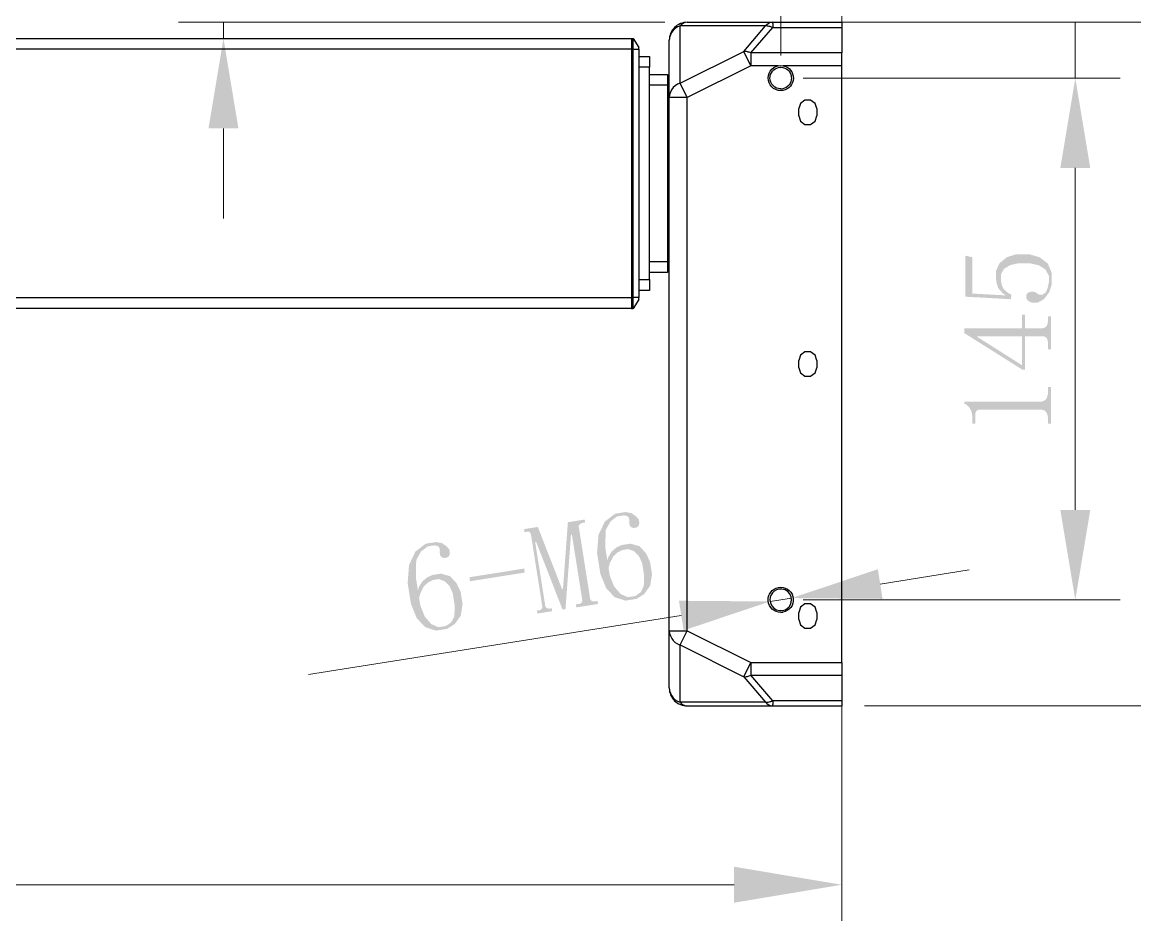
# Model space of a CAD drawing. Header units: millimetres. Extents: x 6 to 210, y 0 to 145.
# Drawn here: x 69.71 to 93.34, y 71.48 to 90.55 of the extents above; entities that cross this region are included whole.
import ezdxf

# ---------------------------------------------------------------- set-up
doc = ezdxf.new("R2010")
doc.units = ezdxf.units.MM

msp = doc.modelspace()

# ---------------------------------------------------------------- hatches: boundary and pattern name
h = msp.add_hatch(color=7)
h.dxf.hatch_style = 2
h.paths.add_polyline_path([(74.306007, 88.297789), (73.987589, 90.207587), (73.66949, 88.297789)])
h = msp.add_hatch(color=7)
h.dxf.hatch_style = 2
h.paths.add_polyline_path([(92.400402, 87.45772), (92.081985, 89.367306), (91.763885, 87.45772)])
h = msp.add_hatch(color=7)
h.dxf.hatch_style = 2
h.paths.add_polyline_path([(92.400402, 87.45772), (92.081985, 89.367306), (91.763885, 87.45772)])
h = msp.add_hatch(color=7)
edge = h.paths.add_edge_path(flags=0)
edge.add_spline(control_points=[(89.726911, 83.95132), (89.726911, 83.95132), (90.957506, 83.176797), (90.957506, 83.176797), (90.957506, 83.176797), (91.010705, 83.176797), (91.010705, 83.176797), (91.010705, 83.176797), (91.010705, 83.887714), (91.010705, 83.887714), (91.010705, 83.887714), (91.360484, 83.887714), (91.360484, 83.887714), (91.360484, 83.887714), (91.397808, 83.887714), (91.397808, 83.887714), (91.397808, 83.887714), (91.450689, 83.869194), (91.450689, 83.869194), (91.450689, 83.869194), (91.466811, 83.850708), (91.466811, 83.850708), (91.466811, 83.850708), (91.482616, 83.831799), (91.482616, 83.831799), (91.482616, 83.831799), (91.498491, 83.771016), (91.498491, 83.771016), (91.498491, 83.771016), (91.498491, 83.728506), (91.498491, 83.728506), (91.498491, 83.728506), (91.498491, 83.611701), (91.498491, 83.611701), (91.498491, 83.611701), (91.562096, 83.611701), (91.562096, 83.611701), (91.562096, 83.611701), (91.562096, 84.312212), (91.562096, 84.312212), (91.562096, 84.312212), (91.498491, 84.312212), (91.498491, 84.312212), (91.498491, 84.312212), (91.498491, 84.216609), (91.498491, 84.216609), (91.498491, 84.216609), (91.498491, 84.179215), (91.498491, 84.179215), (91.498491, 84.179215), (91.482616, 84.121006), (91.482616, 84.121006), (91.482616, 84.121006), (91.466811, 84.099804), (91.466811, 84.099804), (91.466811, 84.099804), (91.450689, 84.07892), (91.450689, 84.07892), (91.450689, 84.07892), (91.397808, 84.057401), (91.397808, 84.057401), (91.397808, 84.057401), (91.360484, 84.057401), (91.360484, 84.057401), (91.360484, 84.057401), (91.010705, 84.057401), (91.010705, 84.057401), (91.010705, 84.057401), (91.010705, 84.343821), (91.010705, 84.343821), (91.010705, 84.343821), (90.946817, 84.343821), (90.946817, 84.343821), (90.946817, 84.343821), (90.946817, 84.057401), (90.946817, 84.057401), (90.946817, 84.057401), (89.726911, 84.057401), (89.726911, 84.057401), (89.726911, 84.057401), (89.726911, 83.95132), (89.726911, 83.95132)], knot_values=[0, 0, 0, 0, 1, 1, 1, 2, 2, 2, 3, 3, 3, 4, 4, 4, 5, 5, 5, 6, 6, 6, 7, 7, 7, 8, 8, 8, 9, 9, 9, 10, 10, 10, 11, 11, 11, 12, 12, 12, 13, 13, 13, 14, 14, 14, 15, 15, 15, 16, 16, 16, 17, 17, 17, 18, 18, 18, 19, 19, 19, 20, 20, 20, 21, 21, 21, 22, 22, 22, 23, 23, 23, 24, 24, 24, 25, 25, 25, 26, 26, 26, 27, 27, 27, 27], degree=3, periodic=1)
edge = h.paths.add_edge_path(flags=0)
edge.add_spline(control_points=[(89.9922, 83.877202), (89.9922, 83.877202), (89.9922, 83.887714), (89.9922, 83.887714), (89.9922, 83.887714), (90.946817, 83.887714), (90.946817, 83.887714), (90.946817, 83.887714), (90.946817, 83.272717), (90.946817, 83.272717), (90.946817, 83.272717), (89.9922, 83.877202), (89.9922, 83.877202)], knot_values=[0, 0, 0, 0, 1, 1, 1, 2, 2, 2, 3, 3, 3, 4, 4, 4, 4], degree=3, periodic=1)
edge = h.paths.add_edge_path(flags=0)
edge.add_spline(control_points=[(89.726911, 82.455401), (89.726911, 82.455401), (89.769315, 82.433917), (89.769315, 82.433917), (89.769315, 82.433917), (89.832886, 82.37331), (89.832886, 82.37331), (89.832886, 82.37331), (89.854193, 82.333587), (89.854193, 82.333587), (89.854193, 82.333587), (89.875289, 82.2939), (89.875289, 82.2939), (89.875289, 82.2939), (89.896597, 82.190218), (89.896597, 82.190218), (89.896597, 82.190218), (89.896597, 82.126895), (89.896597, 82.126895), (89.896597, 82.126895), (89.896597, 82.03101), (89.896597, 82.03101), (89.896597, 82.03101), (89.960203, 82.03101), (89.960203, 82.03101), (89.960203, 82.03101), (89.960203, 82.221898), (89.960203, 82.221898), (89.960203, 82.221898), (89.960203, 82.248497), (89.960203, 82.248497), (89.960203, 82.248497), (89.973291, 82.288502), (89.973291, 82.288502), (89.973291, 82.288502), (89.986485, 82.301908), (89.986485, 82.301908), (89.986485, 82.301908), (89.999891, 82.314996), (89.999891, 82.314996), (89.999891, 82.314996), (90.034004, 82.32819), (90.034004, 82.32819), (90.034004, 82.32819), (90.054889, 82.32819), (90.054889, 82.32819), (90.054889, 82.32819), (91.33011, 82.32819), (91.33011, 82.32819), (91.33011, 82.32819), (91.37209, 82.32819), (91.37209, 82.32819), (91.37209, 82.32819), (91.435484, 82.304307), (91.435484, 82.304307), (91.435484, 82.304307), (91.456616, 82.280388), (91.456616, 82.280388), (91.456616, 82.280388), (91.477606, 82.256505), (91.477606, 82.256505), (91.477606, 82.256505), (91.498491, 82.179706), (91.498491, 82.179706), (91.498491, 82.179706), (91.498491, 82.126895), (91.498491, 82.126895), (91.498491, 82.126895), (91.498491, 82.03101), (91.498491, 82.03101), (91.498491, 82.03101), (91.562096, 82.03101), (91.562096, 82.03101), (91.562096, 82.03101), (91.562096, 82.805498), (91.562096, 82.805498), (91.562096, 82.805498), (91.498491, 82.805498), (91.498491, 82.805498), (91.498491, 82.805498), (91.498491, 82.699806), (91.498491, 82.699806), (91.498491, 82.699806), (91.498491, 82.651687), (91.498491, 82.651687), (91.498491, 82.651687), (91.477606, 82.577392), (91.477606, 82.577392), (91.477606, 82.577392), (91.456404, 82.551004), (91.456404, 82.551004), (91.456404, 82.551004), (91.435484, 82.524793), (91.435484, 82.524793), (91.435484, 82.524793), (91.371808, 82.498193), (91.371808, 82.498193), (91.371808, 82.498193), (91.33011, 82.498193), (91.33011, 82.498193), (91.33011, 82.498193), (89.726911, 82.498193), (89.726911, 82.498193), (89.726911, 82.498193), (89.726911, 82.455401), (89.726911, 82.455401)], knot_values=[0, 0, 0, 0, 1, 1, 1, 2, 2, 2, 3, 3, 3, 4, 4, 4, 5, 5, 5, 6, 6, 6, 7, 7, 7, 8, 8, 8, 9, 9, 9, 10, 10, 10, 11, 11, 11, 12, 12, 12, 13, 13, 13, 14, 14, 14, 15, 15, 15, 16, 16, 16, 17, 17, 17, 18, 18, 18, 19, 19, 19, 20, 20, 20, 21, 21, 21, 22, 22, 22, 23, 23, 23, 24, 24, 24, 25, 25, 25, 26, 26, 26, 27, 27, 27, 28, 28, 28, 29, 29, 29, 30, 30, 30, 31, 31, 31, 32, 32, 32, 33, 33, 33, 34, 34, 34, 35, 35, 35, 35], degree=3, periodic=1)
edge = h.paths.add_edge_path(flags=0)
edge.add_spline(control_points=[(89.747796, 84.725914), (89.747796, 84.725914), (90.713489, 84.672716), (90.713489, 84.672716), (90.713489, 84.672716), (90.724002, 84.767119), (90.724002, 84.767119), (90.724002, 84.767119), (90.655211, 84.80349), (90.655211, 84.80349), (90.655211, 84.80349), (90.565111, 84.882089), (90.565111, 84.882089), (90.565111, 84.882089), (90.543486, 84.923611), (90.543486, 84.923611), (90.543486, 84.923611), (90.522284, 84.966015), (90.522284, 84.966015), (90.522284, 84.966015), (90.501505, 85.065498), (90.501505, 85.065498), (90.501505, 85.065498), (90.501505, 85.122613), (90.501505, 85.122613), (90.501505, 85.122613), (90.501505, 85.201106), (90.501505, 85.201106), (90.501505, 85.201106), (90.568392, 85.318793), (90.568392, 85.318793), (90.568392, 85.318793), (90.635208, 85.358198), (90.635208, 85.358198), (90.635208, 85.358198), (90.702095, 85.397709), (90.702095, 85.397709), (90.702095, 85.397709), (90.876296, 85.436797), (90.876296, 85.436797), (90.876296, 85.436797), (90.983788, 85.436797), (90.983788, 85.436797), (90.983788, 85.436797), (91.112305, 85.436797), (91.112305, 85.436797), (91.112305, 85.436797), (91.310601, 85.391606), (91.310601, 85.391606), (91.310601, 85.391606), (91.380204, 85.346592), (91.380204, 85.346592), (91.380204, 85.346592), (91.450089, 85.301119), (91.450089, 85.301119), (91.450089, 85.301119), (91.519692, 85.171508), (91.519692, 85.171508), (91.519692, 85.171508), (91.519692, 85.0867), (91.519692, 85.0867), (91.519692, 85.0867), (91.519692, 85.02821), (91.519692, 85.02821), (91.519692, 85.02821), (91.497891, 84.919413), (91.497891, 84.919413), (91.497891, 84.919413), (91.476089, 84.869001), (91.476089, 84.869001), (91.476089, 84.869001), (91.454605, 84.818801), (91.454605, 84.818801), (91.454605, 84.818801), (91.389517, 84.768318), (91.389517, 84.768318), (91.389517, 84.768318), (91.346091, 84.768318), (91.346091, 84.768318), (91.346091, 84.768318), (91.324606, 84.768318), (91.324606, 84.768318), (91.324606, 84.768318), (91.283684, 84.784088), (91.283684, 84.784088), (91.283684, 84.784088), (91.264916, 84.799998), (91.264916, 84.799998), (91.264916, 84.799998), (91.245796, 84.815802), (91.245796, 84.815802), (91.245796, 84.815802), (91.194114, 84.831889), (91.194114, 84.831889), (91.194114, 84.831889), (91.161588, 84.831889), (91.161588, 84.831889), (91.161588, 84.831889), (91.145395, 84.831889), (91.145395, 84.831889), (91.145395, 84.831889), (91.107507, 84.821694), (91.107507, 84.821694), (91.107507, 84.821694), (91.085705, 84.811604), (91.085705, 84.811604), (91.085705, 84.811604), (91.064186, 84.801691), (91.064186, 84.801691), (91.064186, 84.801691), (91.042314, 84.760804), (91.042314, 84.760804), (91.042314, 84.760804), (91.042314, 84.730395), (91.042314, 84.730395), (91.042314, 84.730395), (91.042314, 84.700197), (91.042314, 84.700197), (91.042314, 84.700197), (91.066302, 84.651796), (91.066302, 84.651796), (91.066302, 84.651796), (91.090186, 84.634192), (91.090186, 84.634192), (91.090186, 84.634192), (91.114104, 84.616589), (91.114104, 84.616589), (91.114104, 84.616589), (91.169596, 84.598597), (91.169596, 84.598597), (91.169596, 84.598597), (91.201593, 84.598597), (91.201593, 84.598597), (91.201593, 84.598597), (91.281003, 84.598597), (91.281003, 84.598597), (91.281003, 84.598597), (91.416293, 84.672716), (91.416293, 84.672716), (91.416293, 84.672716), (91.472209, 84.747011), (91.472209, 84.747011), (91.472209, 84.747011), (91.527806, 84.821517), (91.527806, 84.821517), (91.527806, 84.821517), (91.583298, 84.991203), (91.583298, 84.991203), (91.583298, 84.991203), (91.583298, 85.0867), (91.583298, 85.0867), (91.583298, 85.0867), (91.583298, 85.224389), (91.583298, 85.224389), (91.583298, 85.224389), (91.498491, 85.428718), (91.498491, 85.428718), (91.498491, 85.428718), (91.414, 85.495005), (91.414, 85.495005), (91.414, 85.495005), (91.328804, 85.561116), (91.328804, 85.561116), (91.328804, 85.561116), (91.100593, 85.627614), (91.100593, 85.627614), (91.100593, 85.627614), (90.957506, 85.627614), (90.957506, 85.627614), (90.957506, 85.627614), (90.830294, 85.627614), (90.830294, 85.627614), (90.830294, 85.627614), (90.626001, 85.563409), (90.626001, 85.563409), (90.626001, 85.563409), (90.548883, 85.499521), (90.548883, 85.499521), (90.548883, 85.499521), (90.472189, 85.435809), (90.472189, 85.435809), (90.472189, 85.435809), (90.395107, 85.270109), (90.395107, 85.270109), (90.395107, 85.270109), (90.395107, 85.168898), (90.395107, 85.168898), (90.395107, 85.168898), (90.395107, 85.115699), (90.395107, 85.115699), (90.395107, 85.115699), (90.411194, 85.0117), (90.411194, 85.0117), (90.411194, 85.0117), (90.426999, 84.9609), (90.426999, 84.9609), (90.426999, 84.9609), (90.443191, 84.910206), (90.443191, 84.910206), (90.443191, 84.910206), (90.533008, 84.806207), (90.533008, 84.806207), (90.533008, 84.806207), (90.607515, 84.75329), (90.607515, 84.75329), (90.607515, 84.75329), (89.896597, 84.791919), (89.896597, 84.791919), (89.896597, 84.791919), (89.896597, 85.563409), (89.896597, 85.563409), (89.896597, 85.563409), (89.747796, 85.595688), (89.747796, 85.595688), (89.747796, 85.595688), (89.747796, 84.725914), (89.747796, 84.725914)], knot_values=[0, 0, 0, 0, 1, 1, 1, 2, 2, 2, 3, 3, 3, 4, 4, 4, 5, 5, 5, 6, 6, 6, 7, 7, 7, 8, 8, 8, 9, 9, 9, 10, 10, 10, 11, 11, 11, 12, 12, 12, 13, 13, 13, 14, 14, 14, 15, 15, 15, 16, 16, 16, 17, 17, 17, 18, 18, 18, 19, 19, 19, 20, 20, 20, 21, 21, 21, 22, 22, 22, 23, 23, 23, 24, 24, 24, 25, 25, 25, 26, 26, 26, 27, 27, 27, 28, 28, 28, 29, 29, 29, 30, 30, 30, 31, 31, 31, 32, 32, 32, 33, 33, 33, 34, 34, 34, 35, 35, 35, 36, 36, 36, 37, 37, 37, 38, 38, 38, 39, 39, 39, 40, 40, 40, 41, 41, 41, 42, 42, 42, 43, 43, 43, 44, 44, 44, 45, 45, 45, 46, 46, 46, 47, 47, 47, 48, 48, 48, 49, 49, 49, 50, 50, 50, 51, 51, 51, 52, 52, 52, 53, 53, 53, 54, 54, 54, 55, 55, 55, 56, 56, 56, 57, 57, 57, 58, 58, 58, 59, 59, 59, 60, 60, 60, 61, 61, 61, 62, 62, 62, 63, 63, 63, 64, 64, 64, 65, 65, 65, 66, 66, 66, 67, 67, 67, 68, 68, 68, 69, 69, 69, 70, 70, 70, 71, 71, 71, 72, 72, 72, 72], degree=3, periodic=1)
h = msp.add_hatch(color=7)
edge = h.paths.add_edge_path(flags=0)
edge.add_spline(control_points=[(77.938207, 78.407206), (77.938207, 78.407206), (77.970415, 78.202701), (77.970415, 78.202701), (77.970415, 78.202701), (78.092617, 77.902804), (78.092617, 77.902804), (78.092617, 77.902804), (78.181906, 77.806602), (78.181906, 77.806602), (78.181906, 77.806602), (78.271793, 77.710717), (78.271793, 77.710717), (78.271793, 77.710717), (78.501205, 77.637198), (78.501205, 77.637198), (78.501205, 77.637198), (78.641293, 77.659317), (78.641293, 77.659317), (78.641293, 77.659317), (78.740212, 77.674804), (78.740212, 77.674804), (78.740212, 77.674804), (78.902101, 77.778521), (78.902101, 77.778521), (78.902101, 77.778521), (78.965107, 77.866009), (78.965107, 77.866009), (78.965107, 77.866009), (79.028396, 77.954204), (79.028396, 77.954204), (79.028396, 77.954204), (79.066707, 78.198996), (79.066707, 78.198996), (79.066707, 78.198996), (79.041907, 78.356194), (79.041907, 78.356194), (79.041907, 78.356194), (79.025397, 78.461004), (79.025397, 78.461004), (79.025397, 78.461004), (78.940307, 78.640815), (78.940307, 78.640815), (78.940307, 78.640815), (78.872186, 78.716098), (78.872186, 78.716098), (78.872186, 78.716098), (78.803817, 78.791099), (78.803817, 78.791099), (78.803817, 78.791099), (78.609613, 78.846696), (78.609613, 78.846696), (78.609613, 78.846696), (78.483883, 78.826412), (78.483883, 78.826412), (78.483883, 78.826412), (78.421089, 78.816393), (78.421089, 78.816393), (78.421089, 78.816393), (78.308517, 78.763617), (78.308517, 78.763617), (78.308517, 78.763617), (78.258987, 78.720896), (78.258987, 78.720896), (78.258987, 78.720896), (78.209387, 78.67821), (78.209387, 78.67821), (78.209387, 78.67821), (78.138902, 78.562287), (78.138902, 78.562287), (78.138902, 78.562287), (78.118617, 78.489403), (78.118617, 78.489403), (78.118617, 78.489403), (78.074696, 78.765099), (78.074696, 78.765099), (78.074696, 78.765099), (78.082105, 79.133399), (78.082105, 79.133399), (78.082105, 79.133399), (78.133293, 79.225721), (78.133293, 79.225721), (78.133293, 79.225721), (78.184304, 79.318008), (78.184304, 79.318008), (78.184304, 79.318008), (78.326192, 79.424617), (78.326192, 79.424617), (78.326192, 79.424617), (78.416609, 79.438904), (78.416609, 79.438904), (78.416609, 79.438904), (78.459401, 79.445819), (78.459401, 79.445819), (78.459401, 79.445819), (78.520396, 79.441409), (78.520396, 79.441409), (78.520396, 79.441409), (78.538211, 79.430014), (78.538211, 79.430014), (78.538211, 79.430014), (78.556203, 79.419219), (78.556203, 79.419219), (78.556203, 79.419219), (78.577899, 79.386693), (78.577899, 79.386693), (78.577899, 79.386693), (78.581603, 79.364609), (78.581603, 79.364609), (78.581603, 79.364609), (78.583014, 79.35392), (78.583014, 79.35392), (78.583014, 79.35392), (78.584002, 79.331801), (78.584002, 79.331801), (78.584002, 79.331801), (78.583014, 79.320089), (78.583014, 79.320089), (78.583014, 79.320089), (78.582202, 79.309294), (78.582202, 79.309294), (78.582202, 79.309294), (78.582802, 79.28721), (78.582802, 79.28721), (78.582802, 79.28721), (78.584884, 79.276203), (78.584884, 79.276203), (78.584884, 79.276203), (78.589011, 79.249004), (78.589011, 79.249004), (78.589011, 79.249004), (78.608202, 79.210199), (78.608202, 79.210199), (78.608202, 79.210199), (78.62249, 79.198804), (78.62249, 79.198804), (78.62249, 79.198804), (78.637095, 79.186915), (78.637095, 79.186915), (78.637095, 79.186915), (78.676817, 79.179401), (78.676817, 79.179401), (78.676817, 79.179401), (78.701688, 79.182999), (78.701688, 79.182999), (78.701688, 79.182999), (78.731816, 79.188115), (78.731816, 79.188115), (78.731816, 79.188115), (78.771503, 79.210199), (78.771503, 79.210199), (78.771503, 79.210199), (78.781416, 79.22812), (78.781416, 79.22812), (78.781416, 79.22812), (78.791611, 79.246006), (78.791611, 79.246006), (78.791611, 79.246006), (78.796691, 79.295006), (78.796691, 79.295006), (78.796691, 79.295006), (78.791788, 79.326298), (78.791788, 79.326298), (78.791788, 79.326298), (78.786496, 79.357695), (78.786496, 79.357695), (78.786496, 79.357695), (78.730898, 79.424017), (78.730898, 79.424017), (78.730898, 79.424017), (78.680416, 79.459295), (78.680416, 79.459295), (78.680416, 79.459295), (78.629686, 79.49422), (78.629686, 79.49422), (78.629686, 79.49422), (78.506285, 79.517503), (78.506285, 79.517503), (78.506285, 79.517503), (78.433789, 79.505897), (78.433789, 79.505897), (78.433789, 79.505897), (78.283506, 79.482014), (78.283506, 79.482014), (78.283506, 79.482014), (78.065383, 79.316208), (78.065383, 79.316208), (78.065383, 79.316208), (77.997297, 79.173792), (77.997297, 79.173792), (77.997297, 79.173792), (77.929493, 79.031517), (77.929493, 79.031517), (77.929493, 79.031517), (77.899895, 78.648012), (77.899895, 78.648012), (77.899895, 78.648012), (77.938207, 78.407206), (77.938207, 78.407206)], knot_values=[0, 0, 0, 0, 1, 1, 1, 2, 2, 2, 3, 3, 3, 4, 4, 4, 5, 5, 5, 6, 6, 6, 7, 7, 7, 8, 8, 8, 9, 9, 9, 10, 10, 10, 11, 11, 11, 12, 12, 12, 13, 13, 13, 14, 14, 14, 15, 15, 15, 16, 16, 16, 17, 17, 17, 18, 18, 18, 19, 19, 19, 20, 20, 20, 21, 21, 21, 22, 22, 22, 23, 23, 23, 24, 24, 24, 25, 25, 25, 26, 26, 26, 27, 27, 27, 28, 28, 28, 29, 29, 29, 30, 30, 30, 31, 31, 31, 32, 32, 32, 33, 33, 33, 34, 34, 34, 35, 35, 35, 36, 36, 36, 37, 37, 37, 38, 38, 38, 39, 39, 39, 40, 40, 40, 41, 41, 41, 42, 42, 42, 43, 43, 43, 44, 44, 44, 45, 45, 45, 46, 46, 46, 47, 47, 47, 48, 48, 48, 49, 49, 49, 50, 50, 50, 51, 51, 51, 52, 52, 52, 53, 53, 53, 54, 54, 54, 55, 55, 55, 56, 56, 56, 57, 57, 57, 58, 58, 58, 59, 59, 59, 60, 60, 60, 61, 61, 61, 62, 62, 62, 63, 63, 63, 64, 64, 64, 65, 65, 65, 66, 66, 66, 66], degree=3, periodic=1)
edge = h.paths.add_edge_path(flags=0)
edge.add_spline(control_points=[(78.891694, 77.942209), (78.891694, 77.942209), (78.858816, 77.877404), (78.858816, 77.877404), (78.858816, 77.877404), (78.824984, 77.812211), (78.824984, 77.812211), (78.824984, 77.812211), (78.712095, 77.734917), (78.712095, 77.734917), (78.712095, 77.734917), (78.632297, 77.722111), (78.632297, 77.722111), (78.632297, 77.722111), (78.552604, 77.709517), (78.552604, 77.709517), (78.552604, 77.709517), (78.402886, 77.776086), (78.402886, 77.776086), (78.402886, 77.776086), (78.333282, 77.854897), (78.333282, 77.854897), (78.333282, 77.854897), (78.263715, 77.933813), (78.263715, 77.933813), (78.263715, 77.933813), (78.1685, 78.17282), (78.1685, 78.17282), (78.1685, 78.17282), (78.143417, 78.332311), (78.143417, 78.332311), (78.143417, 78.332311), (78.170793, 78.433206), (78.170793, 78.433206), (78.170793, 78.433206), (78.243783, 78.576292), (78.243783, 78.576292), (78.243783, 78.576292), (78.288903, 78.618414), (78.288903, 78.618414), (78.288903, 78.618414), (78.333917, 78.660606), (78.333917, 78.660606), (78.333917, 78.660606), (78.437317, 78.712006), (78.437317, 78.712006), (78.437317, 78.712006), (78.496195, 78.720896), (78.496195, 78.720896), (78.496195, 78.720896), (78.559695, 78.731021), (78.559695, 78.731021), (78.559695, 78.731021), (78.678017, 78.690098), (78.678017, 78.690098), (78.678017, 78.690098), (78.732698, 78.639298), (78.732698, 78.639298), (78.732698, 78.639298), (78.786708, 78.588004), (78.786708, 78.588004), (78.786708, 78.588004), (78.85811, 78.430913), (78.85811, 78.430913), (78.85811, 78.430913), (78.874902, 78.325114), (78.874902, 78.325114), (78.874902, 78.325114), (78.899914, 78.166506), (78.899914, 78.166506), (78.899914, 78.166506), (78.891694, 77.942209), (78.891694, 77.942209)], knot_values=[0, 0, 0, 0, 1, 1, 1, 2, 2, 2, 3, 3, 3, 4, 4, 4, 5, 5, 5, 6, 6, 6, 7, 7, 7, 8, 8, 8, 9, 9, 9, 10, 10, 10, 11, 11, 11, 12, 12, 12, 13, 13, 13, 14, 14, 14, 15, 15, 15, 16, 16, 16, 17, 17, 17, 18, 18, 18, 19, 19, 19, 20, 20, 20, 21, 21, 21, 22, 22, 22, 23, 23, 23, 24, 24, 24, 24], degree=3, periodic=1)
edge = h.paths.add_edge_path(flags=0)
edge.add_spline(control_points=[(79.22581, 78.686006), (79.22581, 78.686006), (80.388707, 78.870191), (80.388707, 78.870191), (80.388707, 78.870191), (80.375584, 78.954188), (80.375584, 78.954188), (80.375584, 78.954188), (79.212405, 78.770214), (79.212405, 78.770214), (79.212405, 78.770214), (79.22581, 78.686006), (79.22581, 78.686006)], knot_values=[0, 0, 0, 0, 1, 1, 1, 2, 2, 2, 3, 3, 3, 4, 4, 4, 4], degree=3, periodic=1)
edge = h.paths.add_edge_path(flags=0)
edge.add_spline(control_points=[(80.38211, 79.728394), (80.38211, 79.728394), (80.420986, 79.734391), (80.420986, 79.734391), (80.420986, 79.734391), (80.445187, 79.738589), (80.445187, 79.738589), (80.445187, 79.738589), (80.480394, 79.733509), (80.480394, 79.733509), (80.480394, 79.733509), (80.491789, 79.724196), (80.491789, 79.724196), (80.491789, 79.724196), (80.503113, 79.7152), (80.503113, 79.7152), (80.503113, 79.7152), (80.5174, 79.685708), (80.5174, 79.685708), (80.5174, 79.685708), (80.521104, 79.664506), (80.521104, 79.664506), (80.521104, 79.664506), (80.758206, 78.166188), (80.758206, 78.166188), (80.758206, 78.166188), (80.761805, 78.144986), (80.761805, 78.144986), (80.761805, 78.144986), (80.75609, 78.112213), (80.75609, 78.112213), (80.75609, 78.112213), (80.747094, 78.099619), (80.747094, 78.099619), (80.747094, 78.099619), (80.738204, 78.087907), (80.738204, 78.087907), (80.738204, 78.087907), (80.703314, 78.071503), (80.703314, 78.071503), (80.703314, 78.071503), (80.676891, 78.06741), (80.676891, 78.06741), (80.676891, 78.06741), (80.645917, 78.062295), (80.645917, 78.062295), (80.645917, 78.062295), (80.655795, 77.999501), (80.655795, 77.999501), (80.655795, 77.999501), (80.970014, 78.049419), (80.970014, 78.049419), (80.970014, 78.049419), (80.960101, 78.112213), (80.960101, 78.112213), (80.960101, 78.112213), (80.928704, 78.107098), (80.928704, 78.107098), (80.928704, 78.107098), (80.907608, 78.103817), (80.907608, 78.103817), (80.907608, 78.103817), (80.872012, 78.108897), (80.872012, 78.108897), (80.872012, 78.108897), (80.857407, 78.117187), (80.857407, 78.117187), (80.857407, 78.117187), (80.842697, 78.125901), (80.842697, 78.125901), (80.842697, 78.125901), (80.824211, 78.155217), (80.824211, 78.155217), (80.824211, 78.155217), (80.821213, 78.175713), (80.821213, 78.175713), (80.821213, 78.175713), (80.608911, 79.517292), (80.608911, 79.517292), (80.608911, 79.517292), (80.629795, 79.520819), (80.629795, 79.520819), (80.629795, 79.520819), (81.190112, 78.083991), (81.190112, 78.083991), (81.190112, 78.083991), (81.252907, 78.094186), (81.252907, 78.094186), (81.252907, 78.094186), (81.368688, 79.669586), (81.368688, 79.669586), (81.368688, 79.669586), (81.389608, 79.673114), (81.389608, 79.673114), (81.389608, 79.673114), (81.606813, 78.300596), (81.606813, 78.300596), (81.606813, 78.300596), (81.610306, 78.279712), (81.610306, 78.279712), (81.610306, 78.279712), (81.605014, 78.246516), (81.605014, 78.246516), (81.605014, 78.246516), (81.595807, 78.233992), (81.595807, 78.233992), (81.595807, 78.233992), (81.587093, 78.222103), (81.587093, 78.222103), (81.587093, 78.222103), (81.552203, 78.205593), (81.552203, 78.205593), (81.552203, 78.205593), (81.525816, 78.201713), (81.525816, 78.201713), (81.525816, 78.201713), (81.473604, 78.193705), (81.473604, 78.193705), (81.473604, 78.193705), (81.483412, 78.130416), (81.483412, 78.130416), (81.483412, 78.130416), (81.944598, 78.2033), (81.944598, 78.2033), (81.944598, 78.2033), (81.934509, 78.266306), (81.934509, 78.266306), (81.934509, 78.266306), (81.889282, 78.25911), (81.889282, 78.25911), (81.889282, 78.25911), (81.866987, 78.255511), (81.866987, 78.255511), (81.866987, 78.255511), (81.828711, 78.260309), (81.828711, 78.260309), (81.828711, 78.260309), (81.812906, 78.268599), (81.812906, 78.268599), (81.812906, 78.268599), (81.796996, 78.276996), (81.796996, 78.276996), (81.796996, 78.276996), (81.778299, 78.305994), (81.778299, 78.305994), (81.778299, 78.305994), (81.7747, 78.327196), (81.7747, 78.327196), (81.7747, 78.327196), (81.537492, 79.825514), (81.537492, 79.825514), (81.537492, 79.825514), (81.533894, 79.846716), (81.533894, 79.846716), (81.533894, 79.846716), (81.54349, 79.879806), (81.54349, 79.879806), (81.54349, 79.879806), (81.555696, 79.892718), (81.555696, 79.892718), (81.555696, 79.892718), (81.56829, 79.905594), (81.56829, 79.905594), (81.56829, 79.905594), (81.603215, 79.921998), (81.603215, 79.921998), (81.603215, 79.921998), (81.625616, 79.925314), (81.625616, 79.925314), (81.625616, 79.925314), (81.671089, 79.932688), (81.671089, 79.932688), (81.671089, 79.932688), (81.660894, 79.995094), (81.660894, 79.995094), (81.660894, 79.995094), (81.303283, 79.93872), (81.303283, 79.93872), (81.303283, 79.93872), (81.199884, 78.526692), (81.199884, 78.526692), (81.199884, 78.526692), (81.178188, 78.523093), (81.178188, 78.523093), (81.178188, 78.523093), (80.665602, 79.83772), (80.665602, 79.83772), (80.665602, 79.83772), (80.371985, 79.7914), (80.371985, 79.7914), (80.371985, 79.7914), (80.38211, 79.728394), (80.38211, 79.728394)], knot_values=[0, 0, 0, 0, 1, 1, 1, 2, 2, 2, 3, 3, 3, 4, 4, 4, 5, 5, 5, 6, 6, 6, 7, 7, 7, 8, 8, 8, 9, 9, 9, 10, 10, 10, 11, 11, 11, 12, 12, 12, 13, 13, 13, 14, 14, 14, 15, 15, 15, 16, 16, 16, 17, 17, 17, 18, 18, 18, 19, 19, 19, 20, 20, 20, 21, 21, 21, 22, 22, 22, 23, 23, 23, 24, 24, 24, 25, 25, 25, 26, 26, 26, 27, 27, 27, 28, 28, 28, 29, 29, 29, 30, 30, 30, 31, 31, 31, 32, 32, 32, 33, 33, 33, 34, 34, 34, 35, 35, 35, 36, 36, 36, 37, 37, 37, 38, 38, 38, 39, 39, 39, 40, 40, 40, 41, 41, 41, 42, 42, 42, 43, 43, 43, 44, 44, 44, 45, 45, 45, 46, 46, 46, 47, 47, 47, 48, 48, 48, 49, 49, 49, 50, 50, 50, 51, 51, 51, 52, 52, 52, 53, 53, 53, 54, 54, 54, 55, 55, 55, 56, 56, 56, 57, 57, 57, 58, 58, 58, 59, 59, 59, 60, 60, 60, 61, 61, 61, 62, 62, 62, 63, 63, 63, 64, 64, 64, 64], degree=3, periodic=1)
edge = h.paths.add_edge_path(flags=0)
edge.add_spline(control_points=[(81.96199, 79.044111), (81.96199, 79.044111), (81.994199, 78.839817), (81.994199, 78.839817), (81.994199, 78.839817), (82.116295, 78.539286), (82.116295, 78.539286), (82.116295, 78.539286), (82.206006, 78.443401), (82.206006, 78.443401), (82.206006, 78.443401), (82.295612, 78.347798), (82.295612, 78.347798), (82.295612, 78.347798), (82.525306, 78.273997), (82.525306, 78.273997), (82.525306, 78.273997), (82.665394, 78.296116), (82.665394, 78.296116), (82.665394, 78.296116), (82.763995, 78.311603), (82.763995, 78.311603), (82.763995, 78.311603), (82.925885, 78.415002), (82.925885, 78.415002), (82.925885, 78.415002), (82.988891, 78.502809), (82.988891, 78.502809), (82.988891, 78.502809), (83.052214, 78.591215), (83.052214, 78.591215), (83.052214, 78.591215), (83.090491, 78.836219), (83.090491, 78.836219), (83.090491, 78.836219), (83.065691, 78.993311), (83.065691, 78.993311), (83.065691, 78.993311), (83.048898, 79.097909), (83.048898, 79.097909), (83.048898, 79.097909), (82.964091, 79.278003), (82.964091, 79.278003), (82.964091, 79.278003), (82.896004, 79.352897), (82.896004, 79.352897), (82.896004, 79.352897), (82.827601, 79.428215), (82.827601, 79.428215), (82.827601, 79.428215), (82.633397, 79.483496), (82.633397, 79.483496), (82.633397, 79.483496), (82.507702, 79.463493), (82.507702, 79.463493), (82.507702, 79.463493), (82.445296, 79.453615), (82.445296, 79.453615), (82.445296, 79.453615), (82.332301, 79.400804), (82.332301, 79.400804), (82.332301, 79.400804), (82.2827, 79.357695), (82.2827, 79.357695), (82.2827, 79.357695), (82.233206, 79.315291), (82.233206, 79.315291), (82.233206, 79.315291), (82.162685, 79.199404), (82.162685, 79.199404), (82.162685, 79.199404), (82.142083, 79.12652), (82.142083, 79.12652), (82.142083, 79.12652), (82.098515, 79.401898), (82.098515, 79.401898), (82.098515, 79.401898), (82.105888, 79.769916), (82.105888, 79.769916), (82.105888, 79.769916), (82.157006, 79.862203), (82.157006, 79.862203), (82.157006, 79.862203), (82.208088, 79.954489), (82.208088, 79.954489), (82.208088, 79.954489), (82.349693, 80.061416), (82.349693, 80.061416), (82.349693, 80.061416), (82.440498, 80.075809), (82.440498, 80.075809), (82.440498, 80.075809), (82.483184, 80.082406), (82.483184, 80.082406), (82.483184, 80.082406), (82.544109, 80.078208), (82.544109, 80.078208), (82.544109, 80.078208), (82.561994, 80.067096), (82.561994, 80.067096), (82.561994, 80.067096), (82.579986, 80.056407), (82.579986, 80.056407), (82.579986, 80.056407), (82.601788, 80.023316), (82.601788, 80.023316), (82.601788, 80.023316), (82.605104, 80.001797), (82.605104, 80.001797), (82.605104, 80.001797), (82.606797, 79.990719), (82.606797, 79.990719), (82.606797, 79.990719), (82.607785, 79.968318), (82.607785, 79.968318), (82.607785, 79.968318), (82.606797, 79.957206), (82.606797, 79.957206), (82.606797, 79.957206), (82.605986, 79.946093), (82.605986, 79.946093), (82.605986, 79.946093), (82.606586, 79.923798), (82.606586, 79.923798), (82.606586, 79.923798), (82.608596, 79.913003), (82.608596, 79.913003), (82.608596, 79.913003), (82.612512, 79.885803), (82.612512, 79.885803), (82.612512, 79.885803), (82.631597, 79.846998), (82.631597, 79.846998), (82.631597, 79.846998), (82.646308, 79.835391), (82.646308, 79.835391), (82.646308, 79.835391), (82.660913, 79.823714), (82.660913, 79.823714), (82.660913, 79.823714), (82.700707, 79.8162), (82.700707, 79.8162), (82.700707, 79.8162), (82.725507, 79.820116), (82.725507, 79.820116), (82.725507, 79.820116), (82.755599, 79.824914), (82.755599, 79.824914), (82.755599, 79.824914), (82.795286, 79.847315), (82.795286, 79.847315), (82.795286, 79.847315), (82.805199, 79.864919), (82.805199, 79.864919), (82.805199, 79.864919), (82.815289, 79.882487), (82.815289, 79.882487), (82.815289, 79.882487), (82.820087, 79.931806), (82.820087, 79.931806), (82.820087, 79.931806), (82.815289, 79.963203), (82.815289, 79.963203), (82.815289, 79.963203), (82.810597, 79.994812), (82.810597, 79.994812), (82.810597, 79.994812), (82.754717, 80.061204), (82.754717, 80.061204), (82.754717, 80.061204), (82.703987, 80.095812), (82.703987, 80.095812), (82.703987, 80.095812), (82.653399, 80.131019), (82.653399, 80.131019), (82.653399, 80.131019), (82.529997, 80.154691), (82.529997, 80.154691), (82.529997, 80.154691), (82.457502, 80.142696), (82.457502, 80.142696), (82.457502, 80.142696), (82.307289, 80.118919), (82.307289, 80.118919), (82.307289, 80.118919), (82.089202, 79.953113), (82.089202, 79.953113), (82.089202, 79.953113), (82.021116, 79.810591), (82.021116, 79.810591), (82.021116, 79.810591), (81.953312, 79.668386), (81.953312, 79.668386), (81.953312, 79.668386), (81.923714, 79.285093), (81.923714, 79.285093), (81.923714, 79.285093), (81.96199, 79.044111), (81.96199, 79.044111)], knot_values=[0, 0, 0, 0, 1, 1, 1, 2, 2, 2, 3, 3, 3, 4, 4, 4, 5, 5, 5, 6, 6, 6, 7, 7, 7, 8, 8, 8, 9, 9, 9, 10, 10, 10, 11, 11, 11, 12, 12, 12, 13, 13, 13, 14, 14, 14, 15, 15, 15, 16, 16, 16, 17, 17, 17, 18, 18, 18, 19, 19, 19, 20, 20, 20, 21, 21, 21, 22, 22, 22, 23, 23, 23, 24, 24, 24, 25, 25, 25, 26, 26, 26, 27, 27, 27, 28, 28, 28, 29, 29, 29, 30, 30, 30, 31, 31, 31, 32, 32, 32, 33, 33, 33, 34, 34, 34, 35, 35, 35, 36, 36, 36, 37, 37, 37, 38, 38, 38, 39, 39, 39, 40, 40, 40, 41, 41, 41, 42, 42, 42, 43, 43, 43, 44, 44, 44, 45, 45, 45, 46, 46, 46, 47, 47, 47, 48, 48, 48, 49, 49, 49, 50, 50, 50, 51, 51, 51, 52, 52, 52, 53, 53, 53, 54, 54, 54, 55, 55, 55, 56, 56, 56, 57, 57, 57, 58, 58, 58, 59, 59, 59, 60, 60, 60, 61, 61, 61, 62, 62, 62, 63, 63, 63, 64, 64, 64, 65, 65, 65, 66, 66, 66, 66], degree=3, periodic=1)
edge = h.paths.add_edge_path(flags=0)
edge.add_spline(control_points=[(82.915689, 78.579291), (82.915689, 78.579291), (82.882317, 78.514203), (82.882317, 78.514203), (82.882317, 78.514203), (82.848803, 78.449116), (82.848803, 78.449116), (82.848803, 78.449116), (82.735596, 78.371787), (82.735596, 78.371787), (82.735596, 78.371787), (82.656116, 78.359087), (82.656116, 78.359087), (82.656116, 78.359087), (82.576388, 78.346599), (82.576388, 78.346599), (82.576388, 78.346599), (82.426704, 78.412921), (82.426704, 78.412921), (82.426704, 78.412921), (82.357101, 78.492119), (82.357101, 78.492119), (82.357101, 78.492119), (82.287216, 78.571001), (82.287216, 78.571001), (82.287216, 78.571001), (82.192495, 78.809302), (82.192495, 78.809302), (82.192495, 78.809302), (82.167095, 78.96911), (82.167095, 78.96911), (82.167095, 78.96911), (82.194894, 79.070005), (82.194894, 79.070005), (82.194894, 79.070005), (82.267601, 79.213091), (82.267601, 79.213091), (82.267601, 79.213091), (82.312616, 79.255319), (82.312616, 79.255319), (82.312616, 79.255319), (82.357701, 79.297088), (82.357701, 79.297088), (82.357701, 79.297088), (82.461417, 79.348417), (82.461417, 79.348417), (82.461417, 79.348417), (82.520014, 79.357695), (82.520014, 79.357695), (82.520014, 79.357695), (82.583584, 79.368208), (82.583584, 79.368208), (82.583584, 79.368208), (82.7018, 79.326898), (82.7018, 79.326898), (82.7018, 79.326898), (82.756199, 79.275886), (82.756199, 79.275886), (82.756199, 79.275886), (82.810597, 79.224804), (82.810597, 79.224804), (82.810597, 79.224804), (82.881893, 79.067994), (82.881893, 79.067994), (82.881893, 79.067994), (82.898686, 78.961914), (82.898686, 78.961914), (82.898686, 78.961914), (82.923803, 78.803093), (82.923803, 78.803093), (82.923803, 78.803093), (82.915689, 78.579291), (82.915689, 78.579291)], knot_values=[0, 0, 0, 0, 1, 1, 1, 2, 2, 2, 3, 3, 3, 4, 4, 4, 5, 5, 5, 6, 6, 6, 7, 7, 7, 8, 8, 8, 9, 9, 9, 10, 10, 10, 11, 11, 11, 12, 12, 12, 13, 13, 13, 14, 14, 14, 15, 15, 15, 16, 16, 16, 17, 17, 17, 18, 18, 18, 19, 19, 19, 20, 20, 20, 21, 21, 21, 22, 22, 22, 23, 23, 23, 24, 24, 24, 24], degree=3, periodic=1)
h = msp.add_hatch(color=7)
h.dxf.hatch_style = 2
h.paths.add_polyline_path([(92.082091, 78.291389), (92.400614, 80.201293), (91.763709, 80.201293)])
h = msp.add_hatch(color=7)
h.dxf.hatch_style = 2
h.paths.add_polyline_path([(87.987611, 78.311603), (87.888092, 78.940006), (86.051707, 78.327408)])
h = msp.add_hatch(color=7)
h.dxf.hatch_style = 2
h.paths.add_polyline_path([(83.762603, 77.642701), (85.598988, 78.255688), (83.66319, 78.27121)])
h = msp.add_hatch(color=7)
h.dxf.hatch_style = 2
h.paths.add_polyline_path([(84.832296, 71.860709), (87.124187, 72.242802), (84.832296, 72.62479)])

# ---------------------------------------------------------------- linework, layer by layer
at = {"color": 7, "lineweight": 20}
for points in [[(85.825295, 89.84472), (85.825295, 94.299915)], [(87.123905, 89.84472), (87.123905, 94.299915)], [(83.361883, 90.551193), (73.032902, 90.551193)], [(73.987801, 90.207587), (73.987801, 90.551193)], [(86.302815, 90.551193), (93.036813, 90.551193)], [(87.601284, 90.551193), (96.962313, 90.551193)], [(92.081985, 89.367306), (92.081985, 90.551299)], [(82.17789, 90.207587), (73.032902, 90.207587)], [(86.302815, 89.367306), (93.036813, 89.367306)], [(86.302815, 89.367306), (93.036813, 89.367306)], [(73.987801, 88.297895), (73.987801, 86.388098)], [(92.081985, 80.201187), (92.081985, 87.45779)], [(92.081985, 87.45779), (92.081985, 85.547887)], [(87.123905, 86.579197), (87.123905, 71.478721)], [(87.937799, 78.625787), (89.824101, 78.924413)], [(86.051707, 78.327302), (85.599199, 78.255688)], [(86.302815, 78.291495), (93.036813, 78.291495)], [(75.790989, 76.703113), (83.712791, 77.957097)], [(87.601284, 76.038091), (96.962313, 76.038091)], [(46.754309, 72.242802), (84.83219, 72.242802)]]:
    msp.add_lwpolyline(points, dxfattribs=at)
at = {"color": 7, "lineweight": 25}
for points in [[(83.839297, 90.551193), (83.802008, 90.549499), (83.764896, 90.544102), (83.728489, 90.534789), (83.693317, 90.522018), (83.659098, 90.506214), (83.627207, 90.486705), (83.597115, 90.464586), (83.569316, 90.439186)], [(83.839297, 90.551193), (83.804301, 90.546713), (83.770893, 90.536306), (83.739496, 90.520219), (83.711486, 90.499299), (83.687214, 90.473299)], [(83.839297, 90.551193), (85.654092, 90.551193)], [(85.654197, 90.551193), (85.619308, 90.546713), (85.585794, 90.536306), (85.554502, 90.520219), (85.526386, 90.499299), (85.502186, 90.473299)], [(85.654197, 90.522089), (85.654197, 90.551299)], [(85.654197, 90.551193), (87.123905, 90.551193)], [(85.654197, 90.522089), (85.654197, 90.439398)], [(87.123905, 90.551193), (87.123905, 90.439186)], [(83.687285, 90.473405), (83.634192, 90.451004), (83.585509, 90.419113), (83.543316, 90.379919), (83.508109, 90.333599), (83.481792, 90.281918), (83.464788, 90.226919), (83.457309, 90.169311)], [(83.569316, 90.439186), (83.544198, 90.411387), (83.521797, 90.381613), (83.502394, 90.349404), (83.48659, 90.315608), (83.473996, 90.280401), (83.464788, 90.243888), (83.459108, 90.206917), (83.457309, 90.169487)], [(85.502186, 90.473405), (83.687285, 90.473405)], [(83.687285, 89.25731), (83.687285, 90.473299)], [(85.0392, 89.933514), (85.502186, 90.473511)], [(85.191282, 89.899401), (85.654303, 90.439398)], [(85.654197, 90.439186), (85.635994, 90.447018), (85.617791, 90.453897), (85.598988, 90.459294), (85.579902, 90.464409), (85.560817, 90.46829), (85.541414, 90.470618), (85.521906, 90.4727), (85.502186, 90.473299)], [(85.654197, 90.439186), (87.123905, 90.439186)], [(87.123905, 90.439186), (87.123905, 89.899189)], [(44.462912, 90.207587), (82.655516, 90.207587)], [(82.65541, 90.207587), (82.65541, 89.978317)], [(82.65541, 90.207587), (82.693686, 90.207587)], [(82.693616, 89.978388), (82.693616, 90.207693)], [(82.693616, 90.207587), (82.807986, 90.016488)], [(83.457415, 88.953286), (83.457415, 90.169417)], [(82.65541, 89.978388), (44.462806, 89.978388)], [(82.65541, 89.978388), (82.65541, 84.707817)], [(82.65541, 89.978388), (82.693686, 89.978388)], [(82.693616, 84.707888), (82.693616, 89.978493)], [(82.693616, 89.978388), (82.807986, 89.978388)], [(82.808092, 89.978388), (82.808092, 90.016593)], [(82.808092, 89.978388), (82.808092, 84.707817)], [(82.808092, 89.825494), (83.037186, 89.825494)], [(83.037292, 89.825494), (83.037292, 89.5964)], [(83.687285, 89.25731), (85.0392, 89.93362)], [(85.191282, 89.629208), (85.039306, 89.93362)], [(85.191282, 89.899401), (85.173114, 89.906809), (85.154805, 89.913688), (85.136002, 89.919297), (85.116917, 89.924095), (85.097902, 89.928011), (85.078394, 89.930692), (85.058991, 89.932491), (85.039306, 89.933408)], [(85.191282, 89.899401), (85.191282, 89.775399)], [(87.123905, 89.899401), (85.191388, 89.899401)], [(87.123905, 89.629208), (87.123905, 89.899295)], [(83.037292, 89.596611), (82.808198, 89.596611)], [(83.037292, 85.089805), (83.037292, 89.596611)], [(85.191282, 89.629208), (83.839403, 88.953215)], [(85.191282, 89.775293), (85.191282, 89.629314)], [(85.771814, 89.629208), (85.191388, 89.629208)], [(85.872814, 89.104098), (85.820603, 89.101805), (85.769203, 89.106003), (85.719885, 89.121102), (85.6742, 89.14689), (85.634195, 89.180298), (85.601598, 89.221009), (85.577398, 89.266905), (85.562793, 89.316788), (85.557995, 89.368505), (85.563392, 89.420505), (85.578597, 89.470105), (85.603186, 89.51579), (85.635994, 89.556712), (85.676317, 89.589203), (85.722601, 89.612204), (85.771884, 89.629314)], [(85.596201, 89.367306), (85.609395, 89.444317), (85.625411, 89.479913), (85.647883, 89.512192), (85.675117, 89.54052), (85.706691, 89.563203), (85.779292, 89.591919)], [(85.771814, 89.629208), (85.825295, 89.635488)], [(85.779398, 89.591919), (85.825401, 89.596717)], [(85.825295, 89.629208), (85.879093, 89.635488)], [(85.825295, 89.591919), (85.871297, 89.596717)], [(85.871191, 89.591919), (85.94411, 89.563203), (85.975613, 89.54052), (86.002989, 89.512192), (86.02539, 89.479913), (86.041301, 89.444317), (86.054706, 89.367306)], [(85.878987, 89.629208), (85.922908, 89.614921), (85.964501, 89.595694), (86.001789, 89.568918), (86.033504, 89.535404), (86.059116, 89.496916), (86.077884, 89.454689), (86.089314, 89.410309), (86.092594, 89.364201), (86.088396, 89.318305), (86.076084, 89.274102), (86.056188, 89.232615), (86.029588, 89.194903), (85.996992, 89.162413), (85.958997, 89.136413), (85.917017, 89.118104), (85.872814, 89.104098)], [(87.123905, 89.629208), (85.878917, 89.629208)], [(87.123905, 76.960111), (87.123905, 89.629208)], [(83.037292, 89.443718), (83.419315, 89.443718)], [(83.419315, 89.443718), (83.419315, 89.214306)], [(85.825295, 89.138212), (85.780598, 89.144315), (85.737806, 89.155604), (85.698083, 89.176488), (85.663511, 89.205487), (85.634513, 89.240094), (85.613804, 89.279817), (85.602198, 89.322609), (85.596201, 89.367412)], [(86.0546, 89.367306), (86.049802, 89.327513), (86.040807, 89.288989), (86.024402, 89.253112), (86.001084, 89.220303), (85.973003, 89.191587), (85.940512, 89.169186), (85.904317, 89.153417), (85.866111, 89.141704)], [(83.419315, 89.214412), (83.037186, 89.214412)], [(83.419315, 89.214412), (83.419315, 85.471687)], [(83.687285, 89.25731), (83.634192, 89.234591), (83.585509, 89.202911), (83.543316, 89.163788), (83.508109, 89.117504), (83.481792, 89.065893), (83.464788, 89.010612), (83.457309, 88.953215)], [(83.839297, 88.953286), (83.687214, 89.257416)], [(85.825295, 89.138212), (85.866005, 89.141916)], [(83.569316, 88.953286), (83.457309, 88.953286)], [(83.457415, 77.635998), (83.457415, 88.953392)], [(83.839297, 88.953286), (83.569316, 88.953286)], [(83.839297, 77.635998), (83.839297, 88.953392)], [(86.589306, 88.717913), (86.552793, 88.830202), (86.45719, 88.899593), (86.339292, 88.899593), (86.243689, 88.830202), (86.207282, 88.717913)], [(86.207282, 88.565407), (86.207282, 88.718018)], [(86.589306, 88.717913), (86.589306, 88.565301)], [(86.207282, 88.565407), (86.243795, 88.453118), (86.339292, 88.383691), (86.457296, 88.383691), (86.552899, 88.453118), (86.589306, 88.565407)], [(83.419315, 88.122318), (83.457415, 88.122318)], [(83.419315, 86.792099), (83.457415, 86.792099)], [(83.419315, 86.563993), (83.457415, 86.563993)], [(83.419315, 86.544413), (83.457415, 86.544413)], [(83.419315, 86.506313), (83.457415, 86.506313)], [(83.419315, 86.372999), (83.457415, 86.372999)], [(83.419315, 86.339696), (83.457415, 86.339696)], [(83.419315, 86.203489), (83.457415, 86.203489)], [(83.419315, 86.203207), (83.457415, 86.203207)], [(83.037292, 85.471616), (83.419315, 85.471616)], [(83.419315, 85.471616), (83.419315, 85.242487)], [(82.808092, 85.089805), (83.037186, 85.089805)], [(83.419315, 85.242593), (83.037186, 85.242593)], [(83.037292, 85.089805), (83.037292, 84.860288)], [(83.037292, 84.860499), (82.808198, 84.860499)], [(44.462912, 84.707888), (82.655516, 84.707888)], [(82.65541, 84.707888), (82.65541, 84.478617)], [(82.65541, 84.707888), (82.693686, 84.707888)], [(82.693616, 84.478617), (82.693616, 84.708099)], [(82.808092, 84.707888), (82.693686, 84.707888)], [(82.808092, 84.669717), (82.693686, 84.478617)], [(82.808092, 84.669717), (82.808092, 84.707993)], [(82.65541, 84.478617), (44.462806, 84.478617)], [(82.65541, 84.478617), (82.693686, 84.478617)], [(86.589306, 83.371107), (86.552793, 83.483396), (86.45719, 83.552399), (86.339292, 83.552399), (86.243689, 83.483396), (86.207282, 83.371107)], [(86.207282, 83.218213), (86.207282, 83.371107)], [(86.207282, 83.218213), (86.243795, 83.105994), (86.339292, 83.036603), (86.457296, 83.036603), (86.552899, 83.105994), (86.589306, 83.218213)], [(86.589306, 83.371107), (86.589306, 83.218107)], [(85.825295, 78.023913), (85.776117, 78.030192), (85.728598, 78.042116), (85.684395, 78.063988), (85.644884, 78.094116), (85.611794, 78.13091), (85.585794, 78.172997), (85.568084, 78.218999), (85.559194, 78.2674), (85.559194, 78.317001), (85.568508, 78.365719), (85.586711, 78.411616), (85.612711, 78.45349), (85.646084, 78.490497), (85.685806, 78.519495), (85.730715, 78.539815), (85.777811, 78.55442)], [(85.784584, 78.51692), (85.733784, 78.501398), (85.688205, 78.474798), (85.649717, 78.438391), (85.620401, 78.394118), (85.60241, 78.3442), (85.596095, 78.291389)], [(85.777917, 78.554596), (85.825401, 78.559006)], [(86.0546, 78.291495), (86.044687, 78.357394), (86.016606, 78.417507), (85.972403, 78.467319), (85.915712, 78.502103), (85.851189, 78.519319), (85.784514, 78.51699)], [(85.825295, 78.559006), (85.874613, 78.552691), (85.922097, 78.540803), (85.9663, 78.518895), (86.005811, 78.488803), (86.038902, 78.452009), (86.064901, 78.409887), (86.082787, 78.36392), (86.091783, 78.315519), (86.091501, 78.265918), (86.082187, 78.2172), (86.064302, 78.171303), (86.037984, 78.129393), (86.004612, 78.092316), (85.964783, 78.063389), (85.920016, 78.043104), (85.872814, 78.028393)], [(85.596201, 78.291495), (85.605796, 78.225419), (85.634195, 78.165094), (85.678398, 78.115494), (85.735089, 78.080886), (85.799612, 78.0636), (85.865899, 78.065893)], [(85.866005, 78.065999), (85.916805, 78.081486), (85.962807, 78.108121), (86.001296, 78.144492), (86.030294, 78.188695), (86.048215, 78.238719), (86.054494, 78.291495)], [(85.825295, 78.023913), (85.872814, 78.028393)], [(86.589306, 78.023913), (86.552793, 78.136308), (86.45719, 78.205488), (86.339292, 78.205488), (86.243689, 78.136308), (86.207282, 78.023913)], [(86.207282, 77.871407), (86.207282, 78.024019)], [(86.589306, 78.023913), (86.589306, 77.871301)], [(86.207282, 77.871407), (86.243795, 77.759118), (86.339292, 77.689797), (86.457296, 77.689797), (86.552899, 77.759118), (86.589306, 77.871407)], [(83.457415, 77.635998), (83.569492, 77.635998)], [(83.457415, 77.635998), (83.464612, 77.578919), (83.481898, 77.523392), (83.508215, 77.47171), (83.543211, 77.425708), (83.585614, 77.386302), (83.634016, 77.354588), (83.687497, 77.331904)], [(83.457415, 76.419903), (83.457415, 77.635893)], [(83.569316, 77.635998), (83.839297, 77.635998)], [(83.687285, 77.33201), (83.839297, 77.636104)], [(83.839297, 77.635998), (85.191212, 76.960006)], [(83.687285, 77.33201), (85.0392, 76.655805)], [(83.687285, 76.11602), (83.687285, 77.33201)], [(85.0392, 76.655911), (85.191212, 76.960288)], [(85.191282, 76.960111), (85.191282, 76.814097)], [(85.191282, 76.960111), (87.123905, 76.960111)], [(85.191282, 76.813991), (85.191282, 76.689989)], [(87.123905, 76.960111), (87.123905, 76.690095)], [(85.0392, 76.655911), (85.058885, 76.656793), (85.078288, 76.658592), (85.097796, 76.661591), (85.117199, 76.665119), (85.136002, 76.669987), (85.154805, 76.675596), (85.173291, 76.682511), (85.191212, 76.689919)], [(85.0392, 76.655911), (85.502186, 76.115914)], [(85.654197, 76.14971), (85.191212, 76.690095)], [(85.191282, 76.689989), (87.123905, 76.689989)], [(87.123905, 76.689989), (87.123905, 76.14971)], [(83.457415, 76.419903), (83.464612, 76.362506), (83.481898, 76.307296), (83.508215, 76.255614), (83.543211, 76.209612), (83.585614, 76.170101), (83.634016, 76.138492), (83.687497, 76.115808)], [(83.457415, 76.419903), (83.459214, 76.382614), (83.464612, 76.345502), (83.47389, 76.309095), (83.486413, 76.273888), (83.502606, 76.239704), (83.521691, 76.207813), (83.544092, 76.177721), (83.569492, 76.149887)], [(83.569316, 76.14971), (83.597115, 76.124698), (83.627313, 76.102614), (83.659204, 76.083212), (83.693317, 76.067407), (83.728595, 76.054496), (83.765002, 76.045288), (83.802008, 76.03982), (83.839297, 76.038091)], [(85.502186, 76.11602), (83.687285, 76.11602)], [(83.687285, 76.11602), (83.711486, 76.09002), (83.739602, 76.068995), (83.770611, 76.053014), (83.804407, 76.042501), (83.839297, 76.038021)], [(85.502186, 76.11602), (85.521694, 76.116514), (85.541414, 76.118701), (85.560817, 76.121418), (85.579902, 76.12491), (85.598988, 76.12999), (85.617897, 76.135705), (85.6361, 76.142302), (85.654303, 76.14971)], [(85.502186, 76.11602), (85.526492, 76.09002), (85.554608, 76.068995), (85.585617, 76.053014), (85.619308, 76.042501), (85.654303, 76.038021)], [(85.654197, 76.14971), (85.654197, 76.067407)], [(87.123905, 76.14971), (85.654409, 76.14971)], [(87.123905, 76.14971), (87.123905, 76.038091)], [(83.839297, 76.038091), (85.654092, 76.038091)], [(85.654197, 76.038091), (85.654197, 76.067407)], [(85.654197, 76.038091), (87.123905, 76.038091)]]:
    msp.add_lwpolyline(points, dxfattribs=at)

doc.saveas('drawing.dxf')
